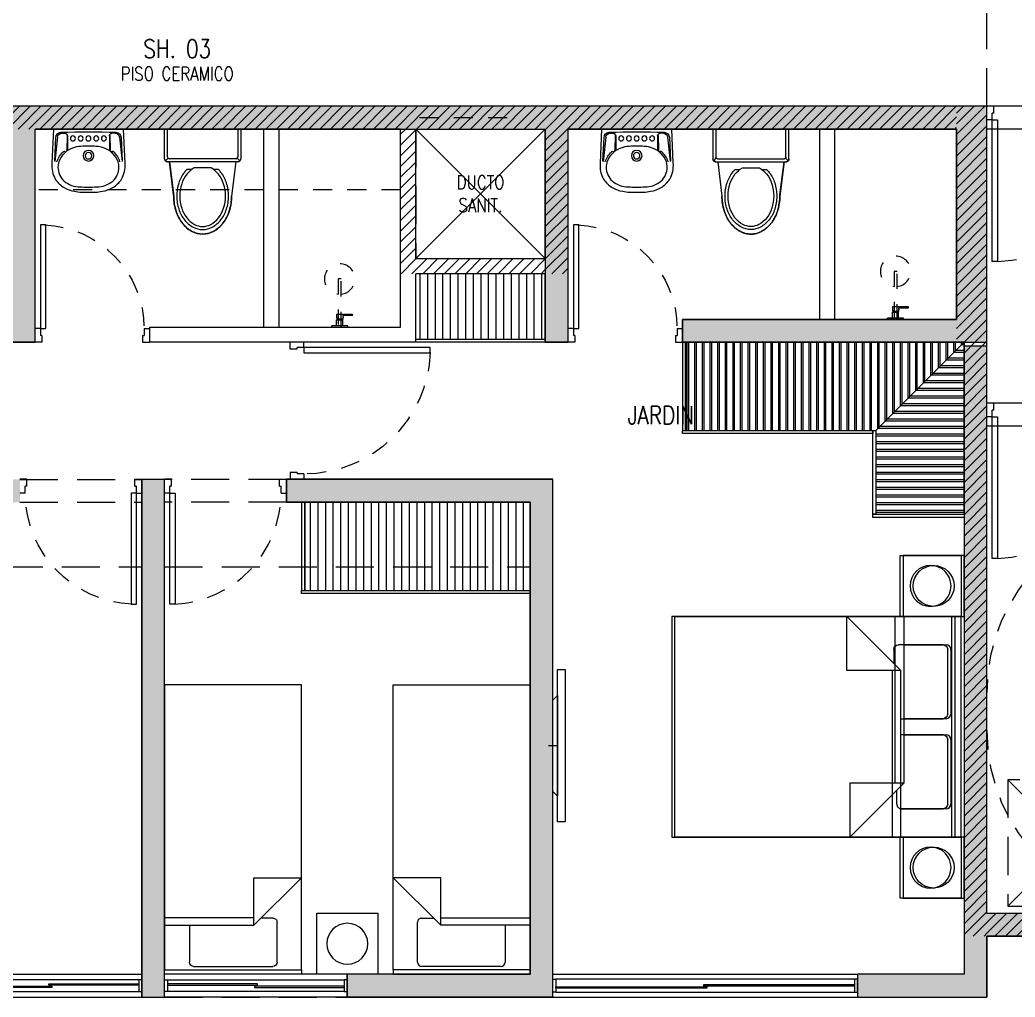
# Model space of a CAD drawing. Header units: millimetres. Extents: x 3765 to 3833, y 1327 to 1657.
# Drawn here: x 3785.17 to 3791.71, y 1382.21 to 1388.63 of the extents above; entities that cross this region are included whole.
import ezdxf
from ezdxf.enums import TextEntityAlignment as Align

# ---------------------------------------------------------------- set-up
doc = ezdxf.new("R2010")
doc.units = ezdxf.units.MM
for name, pattern in [('HIDDEN', [0.375, 0.25, -0.125]), ('HIDDEN2', [0.1875, 0.125, -0.0625]), ('X-REF_DP_Arquitectura$0$HIDDEN', [0.375, 0.25, -0.125])]:
    doc.linetypes.add(name, pattern=pattern)
doc.layers.get('0').update_dxf_attribs({"color": 251, "lineweight": 9})
for name, color, linetype, lineweight in [('A-LINEAS', 251, 'Continuous', 13), ('A-MOBILIARIO', 251, 'Continuous', 13), ('A-MURO BAJO', 251, 'Continuous', 13), ('A-MUROS', 251, 'Continuous', 13), ('A-PROYECCIONES', 251, 'HIDDEN2', 13), ('A-PROYECCIONES INT.', 251, 'HIDDEN2', 13), ('A-SANITARIOS', 251, 'Continuous', 13), ('A-TEXTO-ACABADO PISO', 251, 'Continuous', 13), ('A-TEXTO-AMBIENTE', 251, 'Continuous', 13), ('A_20_Estructuras', 251, 'Continuous', 13), ('A_50_TextoAmbiente', 251, 'Continuous', 13), ('A_50_TextoIndicaciones', 251, 'Continuous', 13), ('A_50_Vigas', 251, 'X-REF_DP_Arquitectura$0$HIDDEN', 13), ('A_60_HatchEstructuras', 251, 'Continuous', 13), ('DLP_MOBILIARIO FIJO', 251, 'Continuous', 13), ('MURO CF 120', 251, 'Continuous', 13), ('MURO CF 60', 251, 'Continuous', 13)]:
    doc.layers.add(name, color=color, linetype=linetype, lineweight=lineweight)
doc.styles.add('ROMANS', font='romans.shx', dxfattribs={"width": 0.8})
pattern_1 = [(45, (131.3, -47.8), (-0.035355339, 0.035355339), [])]
pattern_2 = [(45, (-21.67, -43.67528), (-0.03535534, 0.03535534), [])]

# ---------------------------------------------------------------- blocks, each defined once
blk = doc.blocks.new('EF-P13')
at = {"layer": 'A_60_HatchEstructuras'}
h = blk.add_hatch(color=256, dxfattribs=at)
h.dxf.hatch_style = 1
h.paths.add_polyline_path([(21.525, -4.775), (19.25, -4.775), (19.25, -4.925), (20.9, -4.925), (20.9, -6.175), (18.5, -6.175), (18.5, -4.775), (18.35, -4.775), (18.35, -6.175), (15.45, -6.175), (15.45, -4.775), (15.25, -4.775), (15.25, -6.175), (11.7, -6.175), (11.7, -6.325), (21.1, -6.325), (21.1, -4.925), (21.525, -4.925)])
h.paths.add_polyline_path([(21.7, -7.525), (11.7, -7.525), (11.7, -7.675), (15.25, -7.675), (15.25, -9.075), (15.45, -9.075), (15.45, -7.675), (18.8, -7.675), (18.8, -9.075), (18.95, -9.075), (18.95, -7.675), (21.5, -7.675), (21.5, -8.925), (19.7, -8.925), (19.7, -9.075), (21.7, -9.075)])
h = blk.add_hatch(color=256, dxfattribs=at)
h.dxf.hatch_style = 1
h.paths.add_polyline_path([(21.7, -9.1), (21.55, -9.1), (21.55, -13.225), (20.85, -13.225), (20.85, -13.375), (21.7, -13.375), (21.7, -12.975), (25.5, -12.975), (25.5, -7.525), (25.35, -7.525), (25.35, -10.025), (23.15, -10.025), (23.15, -9.475), (22.7, -9.475), (22.7, -9.625), (23, -9.625), (23, -10.175), (25.35, -10.175), (25.35, -12.825), (21.7, -12.825)])
h = blk.add_hatch(color=256, dxfattribs=at)
h.dxf.hatch_style = 1
h.paths.add_polyline_path([(18.85, -9.975), (17.1, -9.975), (17.1, -10.125), (18.7, -10.125), (18.7, -13.225), (17.5, -13.225), (17.5, -13.375), (18.85, -13.375)])
h.paths.add_polyline_path([(15.35, -9.975), (13.6, -9.975), (13.6, -13.375), (14.95, -13.375), (14.95, -13.225), (13.75, -13.225), (13.75, -10.125), (15.35, -10.125)])
h.paths.add_polyline_path([(16.3, -9.975), (16.15, -9.975), (16.15, -13.375), (16.3, -13.375)])
for points in [[(21.8369, -12.7786), (22.6669, -11.9486)], [(22.6669, -12.7786), (21.8369, -11.9486)]]:
    blk.add_lwpolyline(points)
at = {"layer": 'A_20_Estructuras'}
for points in [[(21.7, -7.525), (11.7, -7.525), (11.7, -7.675), (15.25, -7.675), (15.25, -9.075), (15.45, -9.075), (15.45, -7.675), (18.8, -7.675), (18.8, -9.075), (18.95, -9.075), (18.95, -7.675), (21.5, -7.675), (21.5, -8.925), (19.7, -8.925), (19.7, -9.075), (21.7, -9.075)], [(21.7, -9.1), (21.55, -9.1), (21.55, -13.225), (20.85, -13.225), (20.85, -13.375), (21.7, -13.375), (21.7, -12.975), (25.5, -12.975), (25.5, -7.525), (25.35, -7.525), (25.35, -10.025), (23.15, -10.025), (23.15, -9.475), (22.7, -9.475), (22.7, -9.625), (23, -9.625), (23, -10.175), (25.35, -10.175), (25.35, -12.825), (21.7, -12.825)], [(16.3, -9.975), (16.15, -9.975), (16.15, -13.375), (16.3, -13.375)], [(18.85, -9.975), (17.1, -9.975), (17.1, -10.125), (18.7, -10.125), (18.7, -13.225), (17.5, -13.225), (17.5, -13.375), (18.85, -13.375)]]:
    blk.add_lwpolyline(points, close=True, dxfattribs=at)
at = {"layer": 'A_20_Estructuras', "linetype": 'HIDDEN', "ltscale": 0.5, "elevation": 0}
blk.add_lwpolyline([(18.55, -7.6), (17.95, -7.6)], dxfattribs=at)
at = {"layer": 'A_50_Vigas'}
for p, q in [((22.7, -7.525), (21.7, -7.525)), ((22.7, -7.675), (21.7, -7.675)), ((22.7, -9.475), (21.7, -9.475)), ((22.7, -9.625), (21.7, -9.625)), ((13.75, -10.5501), (16.15, -10.5501)), ((14.95, -13.375), (16.15, -13.375)), ((16.3, -13.375), (17.5, -13.375)), ((18.85, -13.375), (20.85, -13.375))]:
    blk.add_line(p, q, dxfattribs=at)
for points in [[(21.7, -7.525), (21.7, -6.325)], [(15.35, -9.975), (16.15, -9.975)], [(17.1, -9.975), (16.3, -9.975)], [(15.35, -10.125), (16.15, -10.125)], [(17.1, -10.125), (16.3, -10.125)], [(16.3, -10.5501), (18.7, -10.5501)]]:
    blk.add_lwpolyline(points, dxfattribs=at)
at = {"layer": 'A_50_Vigas', "elevation": 0}
blk.add_lwpolyline([(17.95, -7.675), (17.95, -8.525), (18.8, -8.525)], dxfattribs=at)
at = {"layer": 'A_50_Vigas'}
blk.add_lwpolyline([(22.6669, -11.9486), (21.8369, -11.9486), (21.8369, -12.7786), (22.6669, -12.7786)], close=True, dxfattribs=at)
blk = doc.blocks.new('TEXTO AMBIENTES P11')
at = {"layer": 'A-TEXTO-ACABADO PISO', "insert": (16.3831, -7.2668), "char_height": 0.09, "attachment_point": 2, "style": 'ROMANS'}
blk.add_mtext_dynamic_manual_height_columns('PISO CERAMICO', width=1.20225, gutter_width=12.5, heights=[0], dxfattribs=at)
at = {"layer": 'A-TEXTO-AMBIENTE', "style": 'ROMANS', "width": 0.8}
for s, p in [('SH. 03', (16.3832, -7.2078)), ('JARDIN', (19.5585, -9.6138, 0))]:
    blk.add_text(s, height=0.12, dxfattribs=at).set_placement(p, align=Align.CENTER)
blk = doc.blocks.new('TEXTO DUCTOS PT')
at = {"layer": 'A_50_TextoIndicaciones', "insert": (18.375, -8.1, 0), "char_height": 0.09, "width": 0.4157, "attachment_point": 5, "style": 'ROMANS'}
blk.add_mtext('\\pxsm1,t16;DUCTO SANIT.', dxfattribs=at)
blk = doc.blocks.new('*U85')
for p, q in [((0.01, 0.955), (0.01, 1)), ((0.1, 0.965), (0.1, 1)), ((0.055, 0.955), (0.01, 0.955)), ((0.1, 0.965), (0.055, 0.965)), ((0.055, 0.955), (0.055, 0.965)), ((0.055, 0.045), (0.01, 0.045)), ((0.01, 0.045), (0.01, 0)), ((0.055, 0.045), (0.055, 0.035)), ((0.1, 0.035), (0.055, 0.035)), ((0.1, 0.035), (0.1, 0))]:
    blk.add_line(p, q)
blk.add_lwpolyline([(1.03, 0.07), (1.03, 0.035), (0.1, 0.035), (0.1, 0.07)], close=True)
at = {"color": 7, "linetype": 'HIDDEN2'}
blk.add_arc((0.0995, 0.0338), 0.9312, 2.23015, 89.96723, dxfattribs=at)
blk = doc.blocks.new('N.02')
at = {"layer": 'A-MUROS', "color": 8}
for p, q in [((-3.8, -10.55, 0), (-3.8, -5.25, 0)), ((-3.8, -10.55, 0), (-0.15, -10.55, 0)), ((-3.8, -10.7, 0), (-3.8, -11.1, 0)), ((0, -10.7, 0), (-3.8, -10.7, 0))]:
    blk.add_line(p, q, dxfattribs=at)
at = {"layer": 'A-PROYECCIONES INT.', "color": 8}
for centre, start, end in [((-2.6, -9.1, 0), 90, 180), ((-2.6, -9.35, 0), 180, 270)]:
    blk.add_arc(centre, 1.2, start, end, dxfattribs=at)
at = {"layer": 'A-MOBILIARIO', "color": 8, "rotation": 270}
for p in [(-3.8, -5.24, 0), (-3.8, -7.19, 0)]:
    blk.add_blockref('*U85', p, dxfattribs=at)
blk = doc.blocks.new('CAMA 2PLAZAS C_VELADOR')
for p, q in [((-1.8499, 0), (-0.3999, 0)), ((-1.8499, -0.06), (-1.8499, 0)), ((-0.3999, 0), (-0.3999, -0.06))]:
    blk.add_line(p, q)
at = {"linetype": 'Continuous'}
for p, q in [((-1.8499, -0.06), (-0.3999, -0.06)), ((-1.8499, -1.9), (-1.8499, -0.06)), ((-0.3999, -0.06), (-0.3999, -1.9)), ((-1.6633, -0.3958), (-1.6633, -0.1184)), ((-1.6327, -0.0878), (-1.2086, -0.0878)), ((-1.1779, -0.1184), (-1.1779, -0.3958)), ((-1.0719, -0.3958), (-1.0719, -0.1184)), ((-1.0413, -0.0878), (-0.6172, -0.0878)), ((-0.5866, -0.1184), (-0.5866, -0.4118)), ((-1.8499, -0.396), (-0.7546, -0.396)), ((-0.7546, -0.452), (-1.8499, -0.452)), ((-0.3999, -0.7507), (-0.7546, -0.396)), ((-0.7546, -0.396), (-0.7546, -0.7507)), ((-0.6172, -0.4424), (-0.7082, -0.4424)), ((-0.7546, -0.7507), (-0.3999, -0.7507)), ((-0.3999, -1.9), (-1.8499, -1.9))]:
    blk.add_line(p, q, dxfattribs=at)
for points in [[(-2.2499, -0.4), (-1.8499, -0.4), (-1.8499, 0), (-2.2499, 0)], [(-0.4, -0.4), (0, -0.4), (0, 0), (-0.4, 0)]]:
    blk.add_lwpolyline(points, close=True)
for centre in [(-2.0499, -0.2), (-0.2, -0.2)]:
    blk.add_circle(centre, 0.1344)
for centre, start, end in [((-1.6327, -0.1184), 90, 180), ((-1.2086, -0.1184), 0, 90), ((-1.0413, -0.1184), 90, 180), ((-0.6172, -0.1184), 0, 90), ((-0.6172, -0.4118), 270, 0)]:
    blk.add_arc(centre, 0.0306, start, end, dxfattribs=at)
blk = doc.blocks.new('TORRE F HATCH CORTAFUEGO')
at = {"layer": 'MURO CF 120'}
h = blk.add_hatch(dxfattribs=at)
h.set_pattern_fill('_USER', color=8, scale=0.05, angle=45, style=0, pattern_type=0)
h.set_pattern_definition(pattern_1)
h.paths.add_polyline_path([(-25.85, -93.675), (-25.65, -93.675), (-25.65, -95.225), (-25.85, -95.225)])
h = blk.add_hatch(dxfattribs=at)
h.set_pattern_fill('_USER', color=8, scale=0.05, angle=45, style=0, pattern_type=0)
h.set_pattern_definition(pattern_1)
h.paths.add_polyline_path([(-25.6502, -98.975), (-25.6502, -99.125), (-21.8502, -99.125), (-21.8502, -93.675), (-22.0002, -93.675), (-22.0002, -93.825), (-22.0002, -98.975)])
h = blk.add_hatch(dxfattribs=at)
h.set_pattern_fill('_USER', color=8, scale=0.05, angle=45, style=0, pattern_type=0)
h.set_pattern_definition(pattern_1)
h.paths.add_polyline_path([(-25.6502, -99.125), (-25.8002, -99.125), (-25.8002, -95.225), (-25.6502, -95.225)])
at = {"layer": 'MURO CF 60'}
h = blk.add_hatch(dxfattribs=at)
h.set_pattern_fill('_USER', color=8, scale=0.05, angle=45, pattern_type=0)
h.set_pattern_definition(pattern_2)
h.paths.add_polyline_path([(-35.65, -93.675), (-28.55, -93.675), (-28.55, -93.825), (-35.65, -93.825)])
h = blk.add_hatch(dxfattribs=at)
h.set_pattern_fill('_USER', color=8, scale=0.05, angle=45, pattern_type=0)
h.set_pattern_definition(pattern_2)
h.paths.add_polyline_path([(-28.55, -93.675), (-25.85, -93.675), (-25.85, -93.825), (-28.55, -93.825)])
h = blk.add_hatch(dxfattribs=at)
h.set_pattern_fill('_USER', color=8, scale=0.05, angle=45, pattern_type=0)
h.set_pattern_definition(pattern_2)
h.paths.add_polyline_path([(-29.5, -93.825), (-29.4, -93.825), (-29.4, -94.775), (-29.5, -94.775)])
h = blk.add_hatch(dxfattribs=at)
h.set_pattern_fill('_USER', color=8, scale=0.05, angle=45, pattern_type=0)
h.set_pattern_definition(pattern_2)
h.paths.add_polyline_path([(-28.55, -94.775), (-28.4, -94.775), (-28.4, -93.825), (-28.55, -93.825)])
h = blk.add_hatch(dxfattribs=at)
h.set_pattern_fill('_USER', color=8, scale=0.05, angle=45, pattern_type=0)
h.set_pattern_definition(pattern_2)
h.paths.add_polyline_path([(-28.55, -94.775), (-29.4, -94.775), (-29.4, -94.675), (-28.55, -94.675)])
blk = doc.blocks.new('ducha marsano')
at = {"linetype": 'HIDDEN2', "ltscale": 0.5, "extrusion": (-4.9425e-10, -7.91123e-10, -1)}
for p, q in [((-0.01, 0), (0.01, 0)), ((0.01, 0), (0.01, -0.3155)), ((-0.0205, -0.08), (-0.0205, -0.0601)), ((-0.0155, -0.058), (-0.0157, -0.058)), ((-0.01, -0.3155), (-0.01, 0)), ((0.0225, -0.0515), (-0.0001, -0.0515)), ((0.0225, -0.0515), (0.0225, -0.0627)), ((0.021, -0.0815), (-0.019, -0.0815)), ((0.025, -0.0815), (0.021, -0.0815)), ((0.0225, -0.0682), (0.0225, -0.077)), ((0.0225, -0.077), (0.025, -0.077)), ((0.025, -0.077), (0.0771, -0.077)), ((0.0771, -0.0815), (0.025, -0.0815)), ((0.0771, -0.077), (0.0816, -0.077)), ((0.0816, -0.0815), (0.0771, -0.0815)), ((0.0816, -0.077), (0.082, -0.077)), ((0.082, -0.0815), (0.0816, -0.0815)), ((0.082, -0.077), (0.084, -0.077)), ((0.084, -0.0815), (0.082, -0.0815)), ((0.0855, -0.0785), (0.0855, -0.08)), ((0.01, -0.3155), (-0.01, -0.3155))]:
    blk.add_line(p, q, dxfattribs=at)
for centre, radius, start, end in [((-0.0004, -0.0462), 0.02, 323.95812, 354.92979), ((0.0004, -0.0462), 0.02, 185.07021, 195.2705), ((0.019, -0.08), 0.0015, 270, 360), ((-0.084, -0.0785), 0.0015, 90, 180), ((-0.084, -0.08), 0.0015, 180, 270), ((0, -0.3155), 0.1, 95.73917, 84.26083)]:
    blk.add_arc(centre, radius, start, end, dxfattribs=at)
at = {"linetype": 'HIDDEN2', "ltscale": 0.5, "extrusion": (-4.94252e-10, -7.91124e-10, -1)}
blk.add_ellipse((0, -0.0515), major_axis=(-0.0225, -0.0095), ratio=0.001448, start_param=0.425436, end_param=1.567366, dxfattribs=at)
at = {"linetype": 'HIDDEN2', "ltscale": 0.5}
for points, degree in [([(-0.0305, 0), (0, 0), (0.0305, 0)], 2), ([(0.0305, 0), (0.0415, 0), (0.0525, 0)], 2), ([(0.0525, 0), (0.0525, -0.0038), (0.0525, -0.0075)], 2), ([(-0.0525, 0), (-0.0525, -0.0038), (-0.0525, -0.0075)], 2), ([(-0.0525, 0), (-0.0415, 0), (-0.0305, 0)], 2), ([(-0.0525, -0.0075), (-0.0525, -0.0075), (-0.0525, -0.0075)], 2), ([(0.0305, -0.008), (0, -0.008), (-0.0305, -0.008)], 2), ([(-0.0215, -0.008), (-0.0215, -0.0093), (-0.0215, -0.0105)], 2), ([(-0.021, -0.011), (-0.007, -0.011), (0.007, -0.011), (0.021, -0.011)], 3), ([(-0.02, -0.011), (-0.02, -0.0294), (-0.02, -0.0477)], 2), ([(-0.0197, -0.048), (0, -0.048), (0.0197, -0.048)], 2), ([(0.02, -0.011), (0.02, -0.0294), (0.02, -0.0477)], 2), ([(0.0215, -0.008), (0.0215, -0.0093), (0.0215, -0.0105)], 2)]:
    blk.add_open_spline(points, degree=degree, dxfattribs=at)
for points, weights in [([(-0.0525, -0.0075), (-0.0525, -0.0075), (-0.0525, -0.0075)], [1, 0.990847086912, 0.982266230892]), ([(-0.052, -0.008), (-0.0525, -0.008), (-0.0525, -0.0075)], [1, 0.707106781193, 1]), ([(-0.0215, -0.0105), (-0.0215, -0.011), (-0.021, -0.011)], [1, 0.70710678154, 1]), ([(-0.02, -0.0477), (-0.02, -0.048), (-0.0197, -0.048)], [1, 0.707106780138, 1]), ([(0.02, -0.0477), (0.02, -0.048), (0.0197, -0.048)], [1, 0.707106779703, 1]), ([(0.0211, -0.011), (0.0211, -0.011), (0.021, -0.011)], [1, 0.992411795776, 1]), ([(0.052, -0.008), (0.0521, -0.008), (0.0521, -0.008)], [1, 0.992411795771, 1])]:
    blk.add_rational_spline(points, weights, degree=2, dxfattribs=at)
for points, knots in [([(-0.0305, -0.008), (-0.0332, -0.008), (-0.0374, -0.008), (-0.0424, -0.008), (-0.0458, -0.008), (-0.0486, -0.008), (-0.0512, -0.008), (-0.052, -0.008), (-0.052, -0.008)], [0, 0, 0, 0, 8.104572, 12.495263, 16.885954, 21.276645, 25.667336, 33.771908, 33.771908, 33.771908, 33.771908]), ([(0.0225, -0.0682), (0.0225, -0.0682), (0.0225, -0.0682), (0.0225, -0.0679), (0.0224, -0.0677), (0.0224, -0.0672), (0.0224, -0.0669), (0.0223, -0.0662), (0.0223, -0.0658), (0.0223, -0.0652), (0.0223, -0.0648), (0.0224, -0.0641), (0.0224, -0.0638), (0.0224, -0.0633), (0.0225, -0.0631), (0.0225, -0.0628), (0.0225, -0.0627), (0.0225, -0.0627)], [0.4148436, 0.4148436, 0.4148436, 0.4148436, 0.5185541, 0.5185541, 0.6222645, 0.6222645, 0.7259759, 0.7259759, 0.8296873, 0.8296873, 0.9333987, 0.9333987, 1.03711, 1.03711, 1.1408205, 1.1408205, 1.2445309, 1.2445309, 1.2445309, 1.2445309]), ([(0.052, -0.008), (0.052, -0.008), (0.0512, -0.008), (0.0486, -0.008), (0.0458, -0.008), (0.0424, -0.008), (0.0374, -0.008), (0.0332, -0.008), (0.0305, -0.008)], [0, 0, 0, 0, 8.104572, 12.495263, 16.885954, 21.276645, 25.667336, 33.771908, 33.771908, 33.771908, 33.771908])]:
    blk.add_open_spline(points, degree=3, knots=knots, dxfattribs=at)
for points, weights, degree, knots in [([(0.0211, -0.011), (0.0211, -0.011), (0.0211, -0.011), (0.0211, -0.011), (0.0214, -0.0109), (0.0215, -0.0107), (0.0215, -0.0105)], [0.918641037743, 0.918640949346, 0.918640860949, 0.918640772552, 0.789223156395, 0.789223156395, 0.918640772552], 3, [0.1238988, 0.1238988, 0.1238988, 0.1238988, 0.1238993, 0.1238993, 0.1238993, 0.78603, 0.78603, 0.78603, 0.78603]), ([(0.0521, -0.008), (0.0521, -0.008), (0.0521, -0.008), (0.0525, -0.0079), (0.0525, -0.0075)], [0.918641037749, 0.918640905153, 0.918640772558, 0.724517853988, 0.918640772558], 2, [0.1238988, 0.1238988, 0.1238988, 0.1238993, 0.1238993, 0.7860311, 0.7860311, 0.7860311])]:
    blk.add_rational_spline(points, weights, degree=degree, knots=knots, dxfattribs=at)
blk = doc.blocks.new('1 PLAZA')
for p, q in [((-0.2592, -0.0513), (0.2619, -0.0513)), ((-0.2859, -0.3221), (-0.2859, -0.0781)), ((0.2887, -0.0781), (0.2887, -0.3415)), ((-0.45, -0.3221), (0.1356, -0.3221)), ((0.45, -0.6318), (0.1356, -0.3221)), ((0.1356, -0.3221), (0.1356, -0.6318)), ((0.1356, -0.371), (-0.45, -0.371)), ((0.2619, -0.3683), (0.1825, -0.3683)), ((0.1356, -0.6318), (0.45, -0.6318))]:
    blk.add_line(p, q)
at = {"extrusion": (4.49068e-08, -3.60286e-08, 1), "elevation": 0}
blk.add_lwpolyline([(-0.45, -0.0287), (0.45, -0.0287), (0.45, 0), (-0.45, 0)], close=True, dxfattribs=at)
blk.add_lwpolyline([(-0.45, -1.9), (-0.45, -0.0287), (0.45, -0.0287), (0.45, -1.9)], close=True)
for centre, start, end in [((-0.2592, -0.0781), 90, 180), ((0.2619, -0.0781), 0, 90), ((0.2619, -0.3415), 270, 0)]:
    blk.add_arc(centre, 0.0267, start, end)
blk = doc.blocks.new('VELADOR')
blk.add_lwpolyline([(0, 0.4), (0, 0), (0.4, 0), (0.4, 0.4)], close=True)
blk.add_circle((0.2, 0.2), 0.1344)
blk = doc.blocks.new('SIFON JET_PLANTA')
for p, q in [((-0.215, 0.2181, 0), (-0.44, 0.19, 0)), ((-0.215, -0.23, 0), (-0.215, 0.23, 0)), ((-0.2091, 0.2441, 0), (-0.1921, 0.2271, 0)), ((-0.195, 0.25, 0), (0, 0.25, 0)), ((-0.195, -0.22, 0), (-0.195, 0.22, 0)), ((-0.185, 0.23, 0), (0, 0.23, 0)), ((0, 0.25, 0), (0, -0.25, 0)), ((-0.265, 0.0718, 0), (-0.265, 0.1028, 0)), ((-0.255, -0.0562, 0), (-0.255, 0.0562, 0)), ((-0.265, -0.1028, 0), (-0.265, -0.0718, 0)), ((-0.215, -0.2181, 0), (-0.44, -0.19, 0)), ((-0.2091, -0.2441, 0), (-0.1921, -0.2271, 0)), ((0, -0.25, 0), (-0.195, -0.25, 0)), ((0, -0.23, 0), (-0.185, -0.23, 0))]:
    blk.add_line(p, q)
at = {"extrusion": (-2.64698e-23, 6.61744e-24, -1)}
for p, q in [((-0.4322, 0.191, 0), (-0.215, 0.2181, 0)), ((-0.215, 0.2278, 0), (-0.2149, 0.2323, 0)), ((-0.215, 0.2234, 0), (-0.215, 0.2278, 0)), ((-0.215, 0.2181, 0), (-0.215, 0.2234, 0)), ((-0.2149, 0.2323, 0), (-0.2142, 0.2356, 0)), ((-0.2142, 0.2356, 0), (-0.2129, 0.239, 0)), ((-0.2129, 0.239, 0), (-0.211, 0.2419, 0)), ((-0.211, 0.2419, 0), (-0.2091, 0.2441, 0)), ((-0.2091, 0.2441, 0), (-0.2077, 0.2455, 0)), ((-0.2077, 0.2455, 0), (-0.2055, 0.247, 0)), ((-0.2055, 0.247, 0), (-0.2007, 0.2492, 0)), ((-0.2007, 0.2492, 0), (-0.195, 0.25, 0)), ((-0.195, 0.25, 0), (-0.195, 0.25, 0)), ((-0.195, 0.25, 0), (-0.1605, 0.25, 0)), ((-0.1605, 0.25, 0), (-0.0975, 0.25, 0)), ((-0.0975, 0.25, 0), (-0.0323, 0.25, 0)), ((-0.0323, 0.25, 0), (0, 0.25, 0)), ((0, 0.25, 0), (0, -0.25, 0)), ((-0.6251, 0.1276, 0), (-0.6206, 0.1314, 0)), ((-0.6206, 0.1314, 0), (-0.6168, 0.1344, 0)), ((-0.6168, 0.1344, 0), (-0.6106, 0.1389, 0)), ((-0.6106, 0.1389, 0), (-0.6061, 0.142, 0)), ((-0.6061, 0.142, 0), (-0.6, 0.1461, 0)), ((-0.6, 0.1461, 0), (-0.5963, 0.1484, 0)), ((-0.5963, 0.1484, 0), (-0.5908, 0.1517, 0)), ((-0.5908, 0.1517, 0), (-0.5862, 0.1543, 0)), ((-0.5862, 0.1543, 0), (-0.5794, 0.158, 0)), ((-0.5794, 0.158, 0), (-0.5693, 0.1629, 0)), ((-0.5693, 0.1629, 0), (-0.5517, 0.1703, 0)), ((-0.5517, 0.1703, 0), (-0.5465, 0.1722, 0)), ((-0.5465, 0.1722, 0), (-0.5385, 0.1749, 0)), ((-0.5385, 0.1749, 0), (-0.5346, 0.176, 0)), ((-0.5346, 0.176, 0), (-0.5265, 0.1784, 0)), ((-0.5265, 0.1784, 0), (-0.5216, 0.1797, 0)), ((-0.5216, 0.1797, 0), (-0.5148, 0.1813, 0)), ((-0.5148, 0.1813, 0), (-0.5079, 0.1829, 0)), ((-0.5079, 0.1829, 0), (-0.5016, 0.1842, 0)), ((-0.5016, 0.1842, 0), (-0.4865, 0.1867, 0)), ((-0.4865, 0.1867, 0), (-0.4763, 0.188, 0)), ((-0.4763, 0.188, 0), (-0.4726, 0.1884, 0)), ((-0.4726, 0.1884, 0), (-0.4636, 0.1892, 0)), ((-0.4636, 0.1892, 0), (-0.4549, 0.1897, 0)), ((-0.4549, 0.1897, 0), (-0.449, 0.1899, 0)), ((-0.449, 0.1899, 0), (-0.44, 0.19, 0)), ((-0.44, 0.19, 0), (-0.4322, 0.191, 0)), ((-0.6779, 0.0582, 0), (-0.6745, 0.0655, 0)), ((-0.6745, 0.0655, 0), (-0.6722, 0.0699, 0)), ((-0.6745, 0.0655, 0), (-0.6745, 0.0655, 0)), ((-0.6722, 0.0699, 0), (-0.6705, 0.0728, 0)), ((-0.6705, 0.0728, 0), (-0.669, 0.0755, 0)), ((-0.669, 0.0755, 0), (-0.6672, 0.0785, 0)), ((-0.6672, 0.0785, 0), (-0.665, 0.082, 0)), ((-0.665, 0.082, 0), (-0.6634, 0.0845, 0)), ((-0.6634, 0.0845, 0), (-0.6611, 0.088, 0)), ((-0.6611, 0.088, 0), (-0.657, 0.0936, 0)), ((-0.657, 0.0936, 0), (-0.6534, 0.0984, 0)), ((-0.657, 0.0936, 0), (-0.657, 0.0936, 0)), ((-0.6534, 0.0984, 0), (-0.6503, 0.1023, 0)), ((-0.6534, 0.0984, 0), (-0.6534, 0.0984, 0)), ((-0.6503, 0.1023, 0), (-0.6453, 0.108, 0)), ((-0.6453, 0.108, 0), (-0.6386, 0.1152, 0)), ((-0.6386, 0.1152, 0), (-0.6326, 0.121, 0)), ((-0.6326, 0.121, 0), (-0.6299, 0.1235, 0)), ((-0.6299, 0.1235, 0), (-0.6251, 0.1276, 0)), ((-0.69, 0, 0), (-0.6899, 0.0044, 0)), ((-0.6899, 0.0044, 0), (-0.6897, 0.0096, 0)), ((-0.6897, 0.0096, 0), (-0.6893, 0.014, 0)), ((-0.6893, 0.014, 0), (-0.6887, 0.0194, 0)), ((-0.6887, 0.0194, 0), (-0.6881, 0.0236, 0)), ((-0.6881, 0.0236, 0), (-0.6872, 0.0284, 0)), ((-0.6881, 0.0236, 0), (-0.6881, 0.0236, 0)), ((-0.6872, 0.0284, 0), (-0.6867, 0.031, 0)), ((-0.6867, 0.031, 0), (-0.6855, 0.0361, 0)), ((-0.6855, 0.0361, 0), (-0.6838, 0.0421, 0)), ((-0.6855, 0.0361, 0), (-0.6855, 0.0361, 0)), ((-0.6838, 0.0421, 0), (-0.6819, 0.048, 0)), ((-0.6838, 0.0421, 0), (-0.6838, 0.0421, 0)), ((-0.6819, 0.048, 0), (-0.6804, 0.0521, 0)), ((-0.6804, 0.0521, 0), (-0.6793, 0.0547, 0)), ((-0.6793, 0.0547, 0), (-0.6779, 0.0582, 0)), ((-0.6899, -0.0065, 0), (-0.69, 0, 0)), ((-0.6896, -0.0111, 0), (-0.6899, -0.0065, 0)), ((-0.6891, -0.0164, 0), (-0.6896, -0.0111, 0)), ((-0.6881, -0.0232, 0), (-0.6891, -0.0164, 0)), ((-0.6876, -0.0264, 0), (-0.6881, -0.0232, 0)), ((-0.687, -0.0296, 0), (-0.6876, -0.0264, 0)), ((-0.6864, -0.0321, 0), (-0.687, -0.0296, 0)), ((-0.6855, -0.0361, 0), (-0.6864, -0.0321, 0)), ((-0.6838, -0.0419, 0), (-0.6855, -0.0361, 0)), ((-0.6827, -0.0457, 0), (-0.6838, -0.0419, 0)), ((-0.6814, -0.0492, 0), (-0.6827, -0.0457, 0)), ((-0.6803, -0.0522, 0), (-0.6814, -0.0492, 0)), ((-0.6792, -0.0551, 0), (-0.6803, -0.0522, 0)), ((-0.6779, -0.0581, 0), (-0.6792, -0.0551, 0)), ((-0.677, -0.0602, 0), (-0.6779, -0.0581, 0)), ((-0.6751, -0.0642, 0), (-0.677, -0.0602, 0)), ((-0.6722, -0.0699, 0), (-0.6751, -0.0642, 0)), ((-0.6706, -0.0727, 0), (-0.6722, -0.0699, 0)), ((-0.6679, -0.0774, 0), (-0.6706, -0.0727, 0)), ((-0.6646, -0.0826, 0), (-0.6679, -0.0774, 0)), ((-0.6623, -0.0862, 0), (-0.6646, -0.0826, 0)), ((-0.6599, -0.0897, 0), (-0.6623, -0.0862, 0)), ((-0.6554, -0.0958, 0), (-0.6599, -0.0897, 0)), ((-0.6494, -0.1032, 0), (-0.6554, -0.0958, 0)), ((-0.6458, -0.1074, 0), (-0.6494, -0.1032, 0)), ((-0.64, -0.1137, 0), (-0.6458, -0.1074, 0)), ((-0.6379, -0.1158, 0), (-0.64, -0.1137, 0)), ((-0.6347, -0.119, 0), (-0.6379, -0.1158, 0)), ((-0.6335, -0.1201, 0), (-0.6347, -0.119, 0)), ((-0.6347, -0.119, 0), (-0.6347, -0.119, 0)), ((-0.6318, -0.1217, 0), (-0.6335, -0.1201, 0)), ((-0.6305, -0.123, 0), (-0.6318, -0.1217, 0)), ((-0.6318, -0.1217, 0), (-0.6318, -0.1217, 0)), ((-0.6288, -0.1244, 0), (-0.6305, -0.123, 0)), ((-0.6276, -0.1255, 0), (-0.6288, -0.1244, 0)), ((-0.6262, -0.1268, 0), (-0.6276, -0.1255, 0)), ((-0.6245, -0.1281, 0), (-0.6262, -0.1268, 0)), ((-0.6235, -0.1291, 0), (-0.6245, -0.1281, 0)), ((-0.6245, -0.1281, 0), (-0.6245, -0.1281, 0)), ((-0.6223, -0.13, 0), (-0.6235, -0.1291, 0)), ((-0.6215, -0.1307, 0), (-0.6223, -0.13, 0)), ((-0.6204, -0.1315, 0), (-0.6215, -0.1307, 0)), ((-0.6193, -0.1324, 0), (-0.6204, -0.1315, 0)), ((-0.6179, -0.1335, 0), (-0.6193, -0.1324, 0)), ((-0.6168, -0.1344, 0), (-0.6179, -0.1335, 0)), ((-0.6153, -0.1355, 0), (-0.6168, -0.1344, 0)), ((-0.6142, -0.1363, 0), (-0.6153, -0.1355, 0)), ((-0.612, -0.1379, 0), (-0.6142, -0.1363, 0)), ((-0.6086, -0.1403, 0), (-0.612, -0.1379, 0)), ((-0.607, -0.1415, 0), (-0.6086, -0.1403, 0)), ((-0.6058, -0.1422, 0), (-0.607, -0.1415, 0)), ((-0.6039, -0.1435, 0), (-0.6058, -0.1422, 0)), ((-0.602, -0.1448, 0), (-0.6039, -0.1435, 0)), ((-0.6004, -0.1458, 0), (-0.602, -0.1448, 0)), ((-0.5987, -0.1469, 0), (-0.6004, -0.1458, 0)), ((-0.5964, -0.1483, 0), (-0.5987, -0.1469, 0)), ((-0.595, -0.1492, 0), (-0.5964, -0.1483, 0)), ((-0.5936, -0.15, 0), (-0.595, -0.1492, 0)), ((-0.5918, -0.1511, 0), (-0.5936, -0.15, 0)), ((-0.5896, -0.1524, 0), (-0.5918, -0.1511, 0)), ((-0.5871, -0.1538, 0), (-0.5896, -0.1524, 0)), ((-0.5833, -0.1559, 0), (-0.5871, -0.1538, 0)), ((-0.5781, -0.1587, 0), (-0.5833, -0.1559, 0)), ((-0.5759, -0.1598, 0), (-0.5781, -0.1587, 0)), ((-0.5738, -0.1608, 0), (-0.5759, -0.1598, 0)), ((-0.5702, -0.1625, 0), (-0.5738, -0.1608, 0)), ((-0.5675, -0.1637, 0), (-0.5702, -0.1625, 0)), ((-0.5659, -0.1645, 0), (-0.5675, -0.1637, 0)), ((-0.5644, -0.1652, 0), (-0.5659, -0.1645, 0)), ((-0.5614, -0.1664, 0), (-0.5644, -0.1652, 0)), ((-0.5598, -0.1671, 0), (-0.5614, -0.1664, 0)), ((-0.5568, -0.1683, 0), (-0.5598, -0.1671, 0)), ((-0.5543, -0.1693, 0), (-0.5568, -0.1683, 0)), ((-0.551, -0.1706, 0), (-0.5543, -0.1693, 0)), ((-0.5491, -0.1713, 0), (-0.551, -0.1706, 0)), ((-0.5465, -0.1722, 0), (-0.5491, -0.1713, 0)), ((-0.5449, -0.1728, 0), (-0.5465, -0.1722, 0)), ((-0.5428, -0.1735, 0), (-0.5449, -0.1728, 0)), ((-0.5412, -0.174, 0), (-0.5428, -0.1735, 0)), ((-0.5385, -0.1749, 0), (-0.5412, -0.174, 0)), ((-0.5352, -0.1759, 0), (-0.5385, -0.1749, 0)), ((-0.5385, -0.1749, 0), (-0.5385, -0.1749, 0)), ((-0.5321, -0.1768, 0), (-0.5352, -0.1759, 0)), ((-0.5296, -0.1775, 0), (-0.5321, -0.1768, 0)), ((-0.5267, -0.1783, 0), (-0.5296, -0.1775, 0)), ((-0.5238, -0.1791, 0), (-0.5267, -0.1783, 0)), ((-0.5267, -0.1783, 0), (-0.5267, -0.1783, 0)), ((-0.5217, -0.1796, 0), (-0.5238, -0.1791, 0)), ((-0.5177, -0.1807, 0), (-0.5217, -0.1796, 0)), ((-0.5151, -0.1813, 0), (-0.5177, -0.1807, 0)), ((-0.5118, -0.1821, 0), (-0.5151, -0.1813, 0)), ((-0.5094, -0.1826, 0), (-0.5118, -0.1821, 0)), ((-0.5066, -0.1832, 0), (-0.5094, -0.1826, 0)), ((-0.5022, -0.184, 0), (-0.5066, -0.1832, 0)), ((-0.4974, -0.1849, 0), (-0.5022, -0.184, 0)), ((-0.495, -0.1854, 0), (-0.4974, -0.1849, 0)), ((-0.4974, -0.1849, 0), (-0.4974, -0.1849, 0)), ((-0.4936, -0.1856, 0), (-0.495, -0.1854, 0)), ((-0.4916, -0.1859, 0), (-0.4936, -0.1856, 0)), ((-0.4884, -0.1864, 0), (-0.4916, -0.1859, 0)), ((-0.4862, -0.1867, 0), (-0.4884, -0.1864, 0)), ((-0.4824, -0.1872, 0), (-0.4862, -0.1867, 0)), ((-0.4812, -0.1874, 0), (-0.4824, -0.1872, 0)), ((-0.4785, -0.1877, 0), (-0.4812, -0.1874, 0)), ((-0.4761, -0.188, 0), (-0.4785, -0.1877, 0)), ((-0.4735, -0.1883, 0), (-0.4761, -0.188, 0)), ((-0.4695, -0.1887, 0), (-0.4735, -0.1883, 0)), ((-0.4651, -0.189, 0), (-0.4695, -0.1887, 0)), ((-0.4639, -0.1891, 0), (-0.4651, -0.189, 0)), ((-0.4651, -0.189, 0), (-0.4651, -0.189, 0)), ((-0.4619, -0.1893, 0), (-0.4639, -0.1891, 0)), ((-0.4592, -0.1894, 0), (-0.4619, -0.1893, 0)), ((-0.4568, -0.1896, 0), (-0.4592, -0.1894, 0)), ((-0.455, -0.1897, 0), (-0.4568, -0.1896, 0)), ((-0.4518, -0.1898, 0), (-0.455, -0.1897, 0)), ((-0.449, -0.1899, 0), (-0.4518, -0.1898, 0)), ((-0.4467, -0.1899, 0), (-0.449, -0.1899, 0)), ((-0.4428, -0.19, 0), (-0.4467, -0.1899, 0)), ((-0.44, -0.19, 0), (-0.4428, -0.19, 0)), ((-0.215, -0.2181, 0), (-0.44, -0.19, 0)), ((-0.215, -0.227, 0), (-0.215, -0.2181, 0)), ((-0.215, -0.23, 0), (-0.215, -0.227, 0)), ((-0.2147, -0.2335, 0), (-0.215, -0.23, 0)), ((-0.2138, -0.2369, 0), (-0.2147, -0.2335, 0)), ((-0.2126, -0.2395, 0), (-0.2138, -0.2369, 0)), ((-0.2138, -0.2369, 0), (-0.2138, -0.2369, 0)), ((-0.2108, -0.2423, 0), (-0.2126, -0.2395, 0)), ((-0.2126, -0.2395, 0), (-0.2126, -0.2395, 0)), ((-0.2091, -0.2441, 0), (-0.2108, -0.2423, 0)), ((-0.2108, -0.2423, 0), (-0.2108, -0.2423, 0)), ((-0.2108, -0.2423, 0), (-0.2108, -0.2423, 0)), ((-0.209, -0.244, 0), (-0.2091, -0.2441, 0)), ((-0.2067, -0.2462, 0), (-0.209, -0.244, 0)), ((-0.209, -0.244, 0), (-0.209, -0.244, 0)), ((-0.2029, -0.2484, 0), (-0.2067, -0.2462, 0)), ((-0.2067, -0.2462, 0), (-0.2067, -0.2462, 0)), ((-0.1995, -0.2495, 0), (-0.2029, -0.2484, 0)), ((-0.2029, -0.2484, 0), (-0.2029, -0.2484, 0)), ((-0.195, -0.25, 0), (-0.1995, -0.2495, 0)), ((0, -0.25, 0), (-0.195, -0.25, 0))]:
    blk.add_line(p, q, dxfattribs=at)
at = {"elevation": 0}
for points in [[(-0.265, 0.1028, 0.0362), (-0.2844, 0.1202, 0.08725), (-0.3535, 0.1565, 0.077598), (-0.44, 0.17, 0.077598), (-0.5265, 0.1565, 0.08725), (-0.5956, 0.1202, 0.105601), (-0.6443, 0.0627, 0.12364), (-0.66, 0, 0.12364), (-0.6443, -0.0627, 0.105601), (-0.5956, -0.1202, 0.08725), (-0.5265, -0.1565, 0.077598), (-0.44, -0.17, 0.077598)], [(-0.255, 0.0562, 0.100268), (-0.2967, 0.1044, 0.08725), (-0.3596, 0.1374, 0.077598), (-0.44, 0.15, 0.077598), (-0.5204, 0.1374, 0.08725), (-0.5833, 0.1044, 0.105601), (-0.6266, 0.0532, 0.12364), (-0.64, 0, 0.12364), (-0.6266, -0.0532, 0.105601), (-0.5833, -0.1044, 0.08725), (-0.5204, -0.1374, 0.077598), (-0.44, -0.15, 0.077598)], [(-0.44, -0.15, 0.077598), (-0.3596, -0.1374, 0.08725), (-0.2967, -0.1044, 0.100268), (-0.255, -0.0562, 0.12364)], [(-0.44, -0.17, 0.077598), (-0.3535, -0.1565, 0.08725), (-0.2844, -0.1202, 0.0362), (-0.265, -0.1028, 0.12364)]]:
    blk.add_lwpolyline(points, format="xyb", dxfattribs=at)
for centre, radius, start, end in [((-0.195, 0.23, 0), 0.02, 90, 180), ((-0.185, 0.22, 0), 0.01, 90, 180), ((-0.4939, -0.0273, 0), 0.203, 127.23483, 151.40883), ((-0.4613, -0.0702, 0), 0.257, 107.47412, 127.23483), ((-0.44, -0.1379, 0), 0.3279, 90, 107.47412), ((-0.544, 0, 0), 0.146, 151.40883, 180), ((-0.544, 0, 0), 0.146, 180, 208.59117), ((-0.4939, 0.0273, 0), 0.203, 208.59117, 232.76517), ((-0.4613, 0.0702, 0), 0.257, 232.76517, 252.52588), ((-0.44, 0.1379, 0), 0.3279, 252.52588, 270), ((-0.195, -0.23, 0), 0.02, 180, 270), ((-0.185, -0.22, 0), 0.01, 180, 270)]:
    blk.add_arc(centre, radius, start, end)
blk = doc.blocks.new('*U86')
for p, q in [((0.01, 0.855), (0.01, 0.9)), ((0.055, 0.855), (0.01, 0.855)), ((0.1, 0.865), (0.055, 0.865)), ((0.055, 0.855), (0.055, 0.865)), ((0.1, 0.865), (0.1, 0.9)), ((0.055, 0.045), (0.01, 0.045)), ((0.01, 0.045), (0.01, 0)), ((0.055, 0.045), (0.055, 0.035)), ((0.1, 0.035), (0.055, 0.035)), ((0.1, 0.035), (0.1, 0))]:
    blk.add_line(p, q)
blk.add_lwpolyline([(0.93, 0.07), (0.93, 0.035), (0.1, 0.035), (0.1, 0.07)], close=True)
at = {"color": 7, "linetype": 'HIDDEN2'}
blk.add_arc((0.0995, 0.0339), 0.8311, 2.23015, 89.96723, dxfattribs=at)
blk = doc.blocks.new('A$C4BFA03A9')
for points in [[(0.06, -0.5), (0.11, -0.5), (0.11, 0.5), (0.06, 0.5)], [(0.03, -0.3), (0.06, -0.33), (0.06, 0.33), (0.03, 0.3)]]:
    blk.add_lwpolyline(points, close=True)
at = {"layer": 'A-PROYECCIONES', "ltscale": 0.15}
blk.add_line((0.06, 0), (0, 0), dxfattribs=at)
blk = doc.blocks.new('*U87')
for p, q in [((0.01, 0.755), (0.01, 0.8)), ((0.1, 0.765), (0.1, 0.8)), ((0.055, 0.755), (0.01, 0.755)), ((0.1, 0.765), (0.055, 0.765)), ((0.055, 0.755), (0.055, 0.765)), ((0.055, 0.045), (0.01, 0.045)), ((0.01, 0.045), (0.01, 0)), ((0.055, 0.045), (0.055, 0.035)), ((0.1, 0.035), (0.055, 0.035)), ((0.1, 0.035), (0.1, 0))]:
    blk.add_line(p, q)
blk.add_lwpolyline([(0.83, 0.07), (0.83, 0.035), (0.1, 0.035), (0.1, 0.07)], close=True)
at = {"color": 7, "linetype": 'HIDDEN2'}
blk.add_arc((0.0996, 0.034), 0.731, 2.23015, 89.96723, dxfattribs=at)
blk = doc.blocks.new('VP.120')
at = {"layer": 'A-MURO BAJO', "color": 8}
for p, q in [((0, 0), (1.2, 0)), ((0, -0.15), (1.2, -0.15))]:
    blk.add_line(p, q, dxfattribs=at)
at = {"layer": 'DLP_MOBILIARIO FIJO', "color": 8}
for p, q in [((0.02, -0.0375), (1.18, -0.0375)), ((1.18, -0.1125), (0.02, -0.1125))]:
    blk.add_line(p, q, dxfattribs=at)
for points in [[(0, -0.1125), (0.02, -0.1125), (0.02, -0.0375), (0, -0.0375)], [(1.2, -0.1125), (1.18, -0.1125), (1.18, -0.0375), (1.2, -0.0375)]]:
    blk.add_lwpolyline(points, close=True, dxfattribs=at)
at = {"layer": 'DLP_MOBILIARIO FIJO', "color": 8, "elevation": 0}
for points in [[(0.61, -0.0625), (0.02, -0.0625), (0.02, -0.0725), (0.61, -0.0725)], [(0.59, -0.0875), (1.18, -0.0875), (1.18, -0.0775), (0.59, -0.0775)]]:
    blk.add_lwpolyline(points, close=True, dxfattribs=at)
blk = doc.blocks.new('*U109')
for p, q in [((0.01, 0.705), (0.01, 0.75)), ((0.1, 0.715), (0.1, 0.75)), ((0.055, 0.705), (0.01, 0.705)), ((0.1, 0.715), (0.055, 0.715)), ((0.055, 0.705), (0.055, 0.715)), ((0.055, 0.045), (0.01, 0.045)), ((0.01, 0.045), (0.01, 0)), ((0.055, 0.045), (0.055, 0.035)), ((0.1, 0.035), (0.055, 0.035)), ((0.1, 0.035), (0.1, 0))]:
    blk.add_line(p, q)
blk.add_lwpolyline([(0.78, 0.07), (0.78, 0.035), (0.1, 0.035), (0.1, 0.07)], close=True)
at = {"color": 7, "linetype": 'HIDDEN2'}
blk.add_arc((0.0996, 0.0341), 0.6809, 2.23015, 89.96723, dxfattribs=at)
blk = doc.blocks.new('BOWL-ITALGRIF_VARADERO_01')
for p, q in [((-0.2032, -0.1971), (-0.2208, -0.038)), ((0.2032, -0.1971), (0.2208, -0.038)), ((-0.1404, -0.2077), (-0.1424, -0.1083)), ((-0.1375, -0.205), (-0.1375, -0.1117)), ((0.1375, -0.205), (0.1375, -0.1117)), ((0.1404, -0.2077), (0.1424, -0.1083)), ((-0.1753, -0.222), (-0.1544, -0.222)), ((0.1753, -0.222), (0.1544, -0.222))]:
    blk.add_line(p, q)
for points in [[(-0.0917, 0.1589, -0.02989), (-0.0456, 0.1646, -0.007822), (0.0456, 0.1646, -0.02989), (0.0918, 0.1589, -0.091737), (0.1601, 0.1343, -0.112496), (0.2175, 0.0792, -0.147885), (0.2402, -0.0257), (0.23, -0.25), (-0.23, -0.25), (-0.2402, -0.0257, -0.147885), (-0.2175, 0.0792, -0.112496), (-0.1601, 0.1343, -0.091737)], [(-0.0496, -0.1363, -0.062677), (-0.1048, -0.1249, -0.110639), (-0.1576, -0.091, -0.120976), (-0.195, -0.0344, -0.061198), (-0.2, 0, -0.21707), (-0.1593, 0.092, -0.174983), (-0.0545, 0.1298, -0.010618), (0, 0.131, -0.010618), (0.0545, 0.1298, -0.174983), (0.1593, 0.092, -0.21707), (0.2, 0, -0.061198), (0.195, -0.0344, -0.120976), (0.1576, -0.091, -0.110639), (0.1048, -0.1249, -0.062677), (0.0496, -0.1363, -0.017583), (0, -0.138, -0.017583)]]:
    blk.add_lwpolyline(points, format="xyb", close=True)
for points in [[(-0.2216, -0.0381), (-0.2145, -0.1954, 0.390823), (-0.1807, -0.2288, 0.017524), (0.1807, -0.2288, 0.390823), (0.2145, -0.1954), (0.2216, -0.0381)], [(-0.2072, -0.035, 0.005), (-0.2064, -0.038, 0.121292), (-0.166, -0.0996, 0.007977), (-0.1624, -0.1031)], [(0.2072, -0.035, -0.005), (0.2064, -0.038, -0.121292), (0.166, -0.0996, -0.007977), (0.1624, -0.1031)]]:
    blk.add_lwpolyline(points, format="xyb")
for centre, radius in [((0, -0.075), 0.035), ((0, -0.075), 0.0215), ((-0.1015, -0.1885), 0.0165), ((-0.051, -0.1885), 0.0165), ((0, -0.1885), 0.0165), ((0.051, -0.1885), 0.0165), ((0.1015, -0.1885), 0.0165)]:
    blk.add_circle(centre, radius)
for centre, radius, start, end in [((-0.1583, -0.0987), 0.006, 226.64309, 46.64309), ((-0.1404, -0.1083), 0.002, 54.36186, 181.13739), ((-0.1355, -0.1117), 0.002, 56.71088, 180), ((0.1048, -0.1249), 9.094947017729287e-16, 0, 217.6714), ((0.1355, -0.1117), 0.002, 0, 123.28912), ((0.1404, -0.1083), 0.002, 358.86261, 125.63814), ((0.1583, -0.0987), 0.006, 133.35691, 313.35691), ((-0.1753, -0.194), 0.028, 186.31112, 270), ((-0.1545, -0.205), 0.017, 270, 0), ((-0.1544, -0.208), 0.014, 270, 1.13739), ((0.1545, -0.205), 0.017, 180, 270), ((0.1544, -0.208), 0.014, 178.86261, 270), ((0.1753, -0.194), 0.028, 270, 353.68888)]:
    blk.add_arc(centre, radius, start, end)
blk = doc.blocks.new('DPTO 75_D11')
at = {"layer": 'DLP_MOBILIARIO FIJO'}
h = blk.add_hatch(dxfattribs=at)
h.set_pattern_fill('_USER', color=8, scale=0.05, angle=450, pattern_type=0)
h.set_pattern_definition([(90, (7.200004, -1.15), (-0.05, 2e-17), [])])
h.paths.add_polyline_path([(8, -1.1), (7.15, -1.1), (7.15, -1.53), (8, -1.53)])
h = blk.add_hatch(dxfattribs=at)
h.set_pattern_fill('_USER', color=8, scale=0.05, angle=450, pattern_type=0)
h.set_pattern_definition([(90, (7236.014963, 2422.269826), (-0.05, 2e-17), [])])
h.paths.add_polyline_path([(10.75, -1.55), (8.92, -1.55), (8.92, -2.13), (10.17, -2.13)])
h = blk.add_hatch(dxfattribs=at)
h.set_pattern_fill('_USER', color=8, scale=0.05, angle=360, pattern_type=0)
h.set_pattern_definition([(360, (9850.315686, 3180.74786), (1e-17, 0.05), [])])
h.paths.add_polyline_path([(10.75, -2.68), (10.75, -1.55), (10.17, -2.13), (10.17, -2.68)])
h = blk.add_hatch(dxfattribs=at)
h.set_pattern_fill('_USER', color=8, scale=0.05, angle=450, pattern_type=0)
h.set_pattern_definition([(90, (-38.52, -24.655035), (-0.05, 2e-17), [])])
h.paths.add_polyline_path([(7.9, -2.6), (6.42, -2.6), (6.42, -3.18), (7.9, -3.18)])
at = {"layer": 'A-LINEAS'}
for p, q in [((7.15, -0.15, 0), (8, -1, 0)), ((7.15, -1, 0), (8, -0.15, 0))]:
    blk.add_line(p, q, dxfattribs=at)
at = {"layer": 'A-MURO BAJO'}
for p, q in [((6.15, -0.15, 0), (6.15, -1.45, 0)), ((6.25, -0.15, 0), (6.25, -1.45, 0)), ((9.8, -0.15, 0), (9.8, -1.4, 0)), ((9.9, -0.15, 0), (9.9, -1.4, 0)), ((8.05, -5.7, 0), (10.05, -5.7, 0)), ((8.05, -5.85, 0), (10.05, -5.85, 0))]:
    blk.add_line(p, q, dxfattribs=at)
at = {"layer": 'A-MUROS'}
for p, q in [((10.9, 0), (0.9, 0)), ((7.05, -0.15), (4.65, -0.15)), ((4.65, -1.55), (4.65, -0.15)), ((7.05, -1.45), (7.05, -0.15)), ((7.15, -1), (7.15, -0.15)), ((7.15, -0.15), (8, -0.15)), ((8, -1), (8, -0.15)), ((8.15, -1.55), (8.15, -0.15)), ((10.7, -0.15), (8.15, -0.15)), ((10.7, -1.4), (10.7, -0.15)), ((7.15, -1), (8, -1)), ((7.15, -1.55), (7.15, -1.1)), ((8, -1.1), (7.15, -1.1)), ((8, -1.55), (8, -1.1)), ((8.9, -1.55), (8.9, -1.4)), ((8.9, -1.4), (10.7, -1.4)), ((5.4, -1.45), (7.05, -1.45)), ((5.4, -1.45), (5.4, -1.55)), ((4.65, -1.55), (4.45, -1.55)), ((7.15, -1.55), (5.4, -1.55)), ((8.15, -1.55), (8, -1.55)), ((8.9, -1.55), (10.75, -1.55)), ((10.75, -1.55), (10.75, -5.7)), ((5.35, -5.85), (5.35, -2.45)), ((5.35, -2.45), (5.5, -2.45)), ((5.5, -5.85), (5.5, -2.45)), ((6.3, -2.6), (6.3, -2.45)), ((8.05, -2.45), (6.3, -2.45)), ((8.05, -5.85), (8.05, -2.45)), ((7.9, -2.6), (6.3, -2.6)), ((7.9, -5.7), (7.9, -2.6)), ((6.7, -5.85), (6.7, -5.7)), ((7.9, -5.7), (6.7, -5.7)), ((10.75, -5.7), (10.05, -5.7)), ((10.05, -5.7), (10.05, -5.85)), ((5.35, -5.85), (5.5, -5.85)), ((8.05, -5.85), (6.7, -5.85)), ((10.05, -5.85), (10.9, -5.85))]:
    blk.add_line(p, q, dxfattribs=at)
at = {"layer": 'A-PROYECCIONES'}
blk.add_line((7.05, -0.55), (4.65, -0.55), dxfattribs=at)
at = {"layer": 'DLP_MOBILIARIO FIJO', "color": 251}
for p, q in [((10.03, -5.7325, 0), (8.07, -5.7325, 0)), ((8.07, -5.8175, 0), (10.03, -5.8175, 0))]:
    blk.add_line(p, q, dxfattribs=at)
at = {"layer": 'DLP_MOBILIARIO FIJO', "elevation": 0}
for points in [[(7.15, -1.55), (7.15, -1.53), (8, -1.53), (8, -1.55)], [(8.92, -1.55), (8.9, -1.55), (8.9, -2.13), (8.92, -2.13)], [(8.9, -2.15), (8.9, -2.13), (10.15, -2.13), (10.15, -2.15)], [(10.15, -2.13), (10.17, -2.13), (10.17, -2.68), (10.15, -2.68)], [(6.42, -2.6), (6.4, -2.6), (6.4, -3.18), (6.42, -3.18)], [(10.15, -2.7), (10.15, -2.68), (10.75, -2.68), (10.75, -2.7)], [(6.4, -3.2), (6.4, -3.18), (7.9, -3.18), (7.9, -3.2)], [(9.06, -5.7925), (8.07, -5.7925), (8.07, -5.7825), (9.06, -5.7825)], [(9.04, -5.7675), (10.03, -5.7675), (10.03, -5.7775), (9.04, -5.7775)]]:
    blk.add_lwpolyline(points, close=True, dxfattribs=at)
at = {"layer": 'DLP_MOBILIARIO FIJO', "color": 8, "elevation": 0}
for points in [[(10.75, -1.55), (8.92, -1.55), (8.92, -2.13), (10.17, -2.13)], [(10.75, -2.68), (10.75, -1.55), (10.17, -2.13), (10.17, -2.68)], [(7.9, -2.6), (6.42, -2.6), (6.42, -3.18), (7.9, -3.18)]]:
    blk.add_lwpolyline(points, close=True, dxfattribs=at)
at = {"layer": 'DLP_MOBILIARIO FIJO', "color": 6, "elevation": 0}
for points in [[(8.05, -5.7325), (8.07, -5.7325), (8.07, -5.8175), (8.05, -5.8175)], [(10.05, -5.7325), (10.03, -5.7325), (10.03, -5.8175), (10.05, -5.8175)]]:
    blk.add_lwpolyline(points, close=True, dxfattribs=at)
at = {"xscale": -1, "rotation": 180}
blk.add_blockref('VP.120', (4.15, -5.85, 0), dxfattribs=at)
at = {"rotation": 180}
blk.add_blockref('VP.120', (6.7, -5.85, 0), dxfattribs=at)
at = {"layer": 'A-MOBILIARIO'}
for name, p, xscale, rotation in [('*U109', (4.65, -1.56, 0), -1.000000000000004, 270), ('*U109', (8.15, -1.56, 0), -1.000000000000004, 270), ('*U86', (6.315, -1.55, 0), -1, 180), ('*U87', (5.35, -2.44, 0), -1.000000000000008, 90), ('A$C4BFA03A9', (8.02, -4.2001, 0), -1, 180)]:
    blk.add_blockref(name, p, dxfattribs=dict(at, xscale=xscale, rotation=rotation))
at = {"layer": 'A-MOBILIARIO', "rotation": 270}
blk.add_blockref('*U87', (5.5, -2.44, 0), dxfattribs=at)
at = {"layer": 'A-MOBILIARIO', "extrusion": (4.49068e-08, -3.60286e-08, -1), "zscale": -1.000000000000001, "rotation": 90}
blk.add_blockref('CAMA 2PLAZAS C_VELADOR', (-10.73, -2.9502, 0), dxfattribs=at)
at = {"layer": 'A-MOBILIARIO', "extrusion": (4.49068e-08, 3.60286e-08, -1), "zscale": -1.000000000000022, "rotation": 180}
for name, p in [('1 PLAZA', (-5.95, -5.7, 0)), ('VELADOR', (-6.5, -5.3, 0))]:
    blk.add_blockref(name, p, dxfattribs=at)
at = {"layer": 'A-MOBILIARIO', "extrusion": (4.49068e-08, -3.60286e-08, 1), "rotation": 180}
blk.add_blockref('1 PLAZA', (7.45, -5.7, 0), dxfattribs=at)
at = {"layer": 'A-SANITARIOS', "xscale": -1, "rotation": 180}
for p in [(5, -0.4, 0), (8.6, -0.4, 0)]:
    blk.add_blockref('BOWL-ITALGRIF_VARADERO_01', p, dxfattribs=at)
at = {"layer": 'A-SANITARIOS', "extrusion": (4.49068e-08, -3.60286e-08, 1), "rotation": 90.00000133122334}
blk.add_blockref('SIFON JET_PLANTA', (5.75, -0.15, 0), dxfattribs=at)
at = {"layer": 'A-SANITARIOS', "extrusion": (4.49068e-08, 3.60286e-08, -1), "zscale": -1, "rotation": 90.00000133122295}
blk.add_blockref('SIFON JET_PLANTA', (-9.35, -0.15, 0), dxfattribs=at)
at = {"layer": 'A-SANITARIOS', "extrusion": (-4.9425e-10, 7.91123e-10, -1), "rotation": 180.0000007003577}
for p in [(-6.65, -1.45, 0), (-10.3, -1.4, 0)]:
    blk.add_blockref('ducha marsano', p, dxfattribs=at)

msp = doc.modelspace()

# ---------------------------------------------------------------- linework, layer by layer
at = {"layer": 'DLP_MOBILIARIO FIJO', "elevation": 0}
for points in [[(3789.5421, 1386.5129), (3789.5221, 1386.5129), (3789.5221, 1385.9329), (3789.5421, 1385.9329)], [(3789.5221, 1385.9129), (3789.5221, 1385.9329), (3790.7721, 1385.9329), (3790.7721, 1385.9129)], [(3790.7721, 1385.9329), (3790.7921, 1385.9329), (3790.7921, 1385.3829), (3790.7721, 1385.3829)]]:
    msp.add_lwpolyline(points, close=True, dxfattribs=at)

# ---------------------------------------------------------------- block references
msp.add_blockref('EF-P13', (3769.8221, 1395.5876))
at = {"layer": 'A_50_TextoAmbiente'}
msp.add_blockref('TEXTO AMBIENTES P11', (3769.8221, 1395.5879), dxfattribs=at)
at = {"layer": 'A_50_TextoIndicaciones'}
msp.add_blockref('TEXTO DUCTOS PT', (3769.8221, 1395.5879), dxfattribs=at)

# ---------------------------------------------------------------- next in the draw order: block references
msp.add_blockref('N.02', (3795.3221, 1393.3129, 0))

# ---------------------------------------------------------------- next in the draw order: hatches: boundary and pattern name
at = {"layer": 'DLP_MOBILIARIO FIJO'}
h = msp.add_hatch(dxfattribs=at)
h.set_pattern_fill('_USER', color=8, scale=0.05, angle=450, pattern_type=0)
h.set_pattern_definition([(90, (11016.70467, 3810.33271), (-0.05, 2e-17), [])])
h.paths.add_polyline_path([(3791.3721, 1386.5129), (3789.5421, 1386.5129), (3789.5421, 1385.9329), (3790.7921, 1385.9329)])
h = msp.add_hatch(dxfattribs=at)
h.set_pattern_fill('_USER', color=8, scale=0.05, angle=360, pattern_type=0)
h.set_pattern_definition([(360, (13631.00539, 4568.810747), (1e-17, 0.05), [])])
h.paths.add_polyline_path([(3791.3721, 1385.3829), (3791.3721, 1386.5129), (3790.7921, 1385.9329), (3790.7921, 1385.3829)])

# ---------------------------------------------------------------- next in the draw order: linework, layer by layer
at = {"layer": 'A-MUROS'}
msp.add_lwpolyline([(3791.3721, 1386.5129), (3791.3721, 1382.3629), (3790.6721, 1382.3629), (3790.6721, 1382.2129), (3791.5221, 1382.2129)], dxfattribs=at)
at = {"layer": 'DLP_MOBILIARIO FIJO', "color": 8, "elevation": 0}
for points in [[(3791.3721, 1386.5129), (3789.5421, 1386.5129), (3789.5421, 1385.9329), (3790.7921, 1385.9329)], [(3791.3721, 1385.3829), (3791.3721, 1386.5129), (3790.7921, 1385.9329), (3790.7921, 1385.3829)]]:
    msp.add_lwpolyline(points, close=True, dxfattribs=at)
at = {"layer": 'DLP_MOBILIARIO FIJO', "elevation": 0}
msp.add_lwpolyline([(3790.7721, 1385.3629), (3790.7721, 1385.3829), (3791.3721, 1385.3829), (3791.3721, 1385.3629)], close=True, dxfattribs=at)

# ---------------------------------------------------------------- next in the draw order: block references
at = {"layer": 'A-MOBILIARIO', "extrusion": (-4.49068e-08, -3.60286e-08, 1), "rotation": 270}
msp.add_blockref('CAMA 2PLAZAS C_VELADOR', (3791.3721, 1382.8629, -0.0002), dxfattribs=at)
at = {"layer": 'MURO CF 120', "color": 251}
msp.add_blockref('TORRE F HATCH CORTAFUEGO', (3817.1721, 1481.7379), dxfattribs=at)

# ---------------------------------------------------------------- next in the draw order: block references
msp.add_blockref('DPTO 75_D11', (3780.6221, 1388.0629))

doc.saveas('drawing.dxf')
